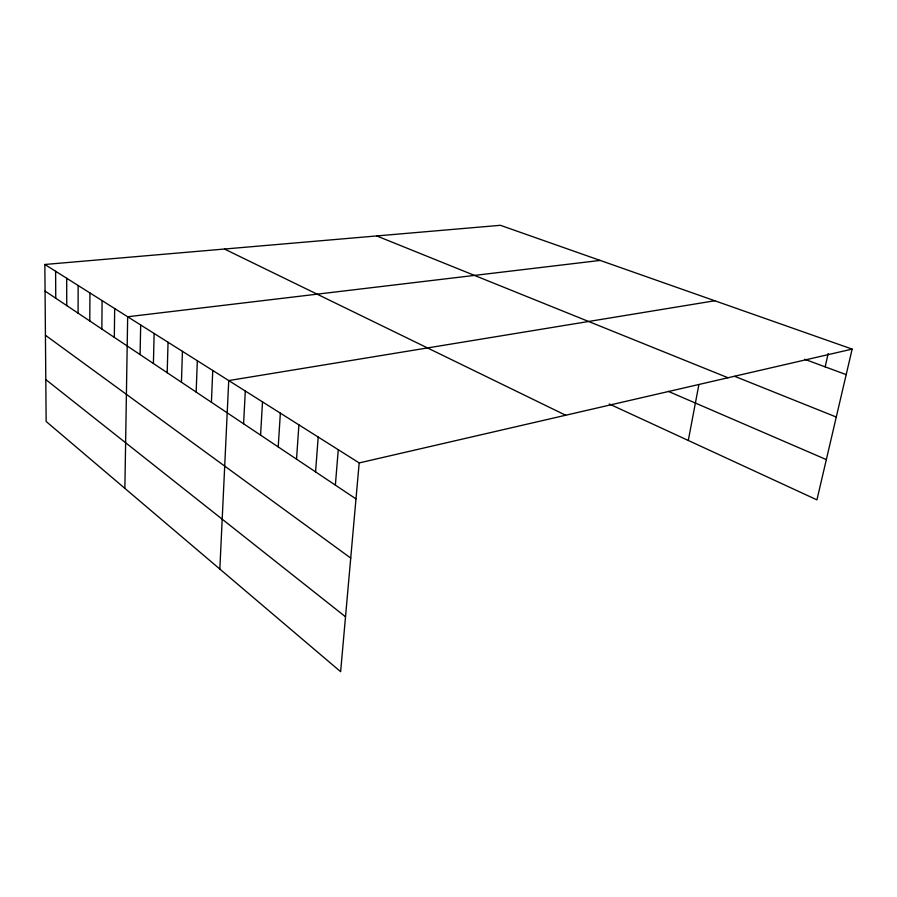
<?xml version="1.0" encoding="UTF-8"?>
<svg xmlns="http://www.w3.org/2000/svg" width="897" height="897" viewBox="0 0 897 897"><rect width="100%" height="100%" fill="white"/><g stroke="black" fill="none" stroke-linecap="round" stroke-linejoin="round"><path stroke-width="1.35" d="M78.095 313.165L78.14 285.493M89.79 320.98L89.935 292.949M101.854 329.053L102.101 300.63M114.323 337.373L114.67 308.568M124.874 488.372L127.666 316.764L600.171 260.422M140.089 354.595L140.683 324.983M153.409 363.509L154.138 333.482M167.19 372.715L168.053 342.262M181.429 382.234L182.439 351.344M196.163 392.079L197.329 360.751M211.412 402.271L212.757 370.483M219.843 569.068L228.735 380.575L714.786 300.764M243.592 423.776L245.307 391.036M260.579 435.135L262.507 401.89M278.216 446.919L280.357 413.158M296.526 459.163L298.903 424.875M315.565 471.878L318.2 437.052M335.366 485.12L338.27 449.722M44.85 264.48L359.181 462.919L340.636 671.696L46.139 421.478L44.85 264.48L500.38 225.304L852.15 349.101L816.932 499.864L609.242 403.975M688.291 440.472L698.864 384.735M825.162 366.851L828.166 353.575M359.181 462.919L852.15 349.101M804.71 359.282L846.185 374.632M734.643 376.303L836.284 417.038M376.729 235.945L728.028 377.76M668.411 391.395L826.339 459.6M224.485 249.041L565.693 415.244M45.063 291.088L355.986 498.9M45.433 335.254L350.727 558.069M45.792 379.577L345.513 616.777M55.614 271.275L55.749 298.23M66.703 278.283L66.748 305.585"/></g></svg>
